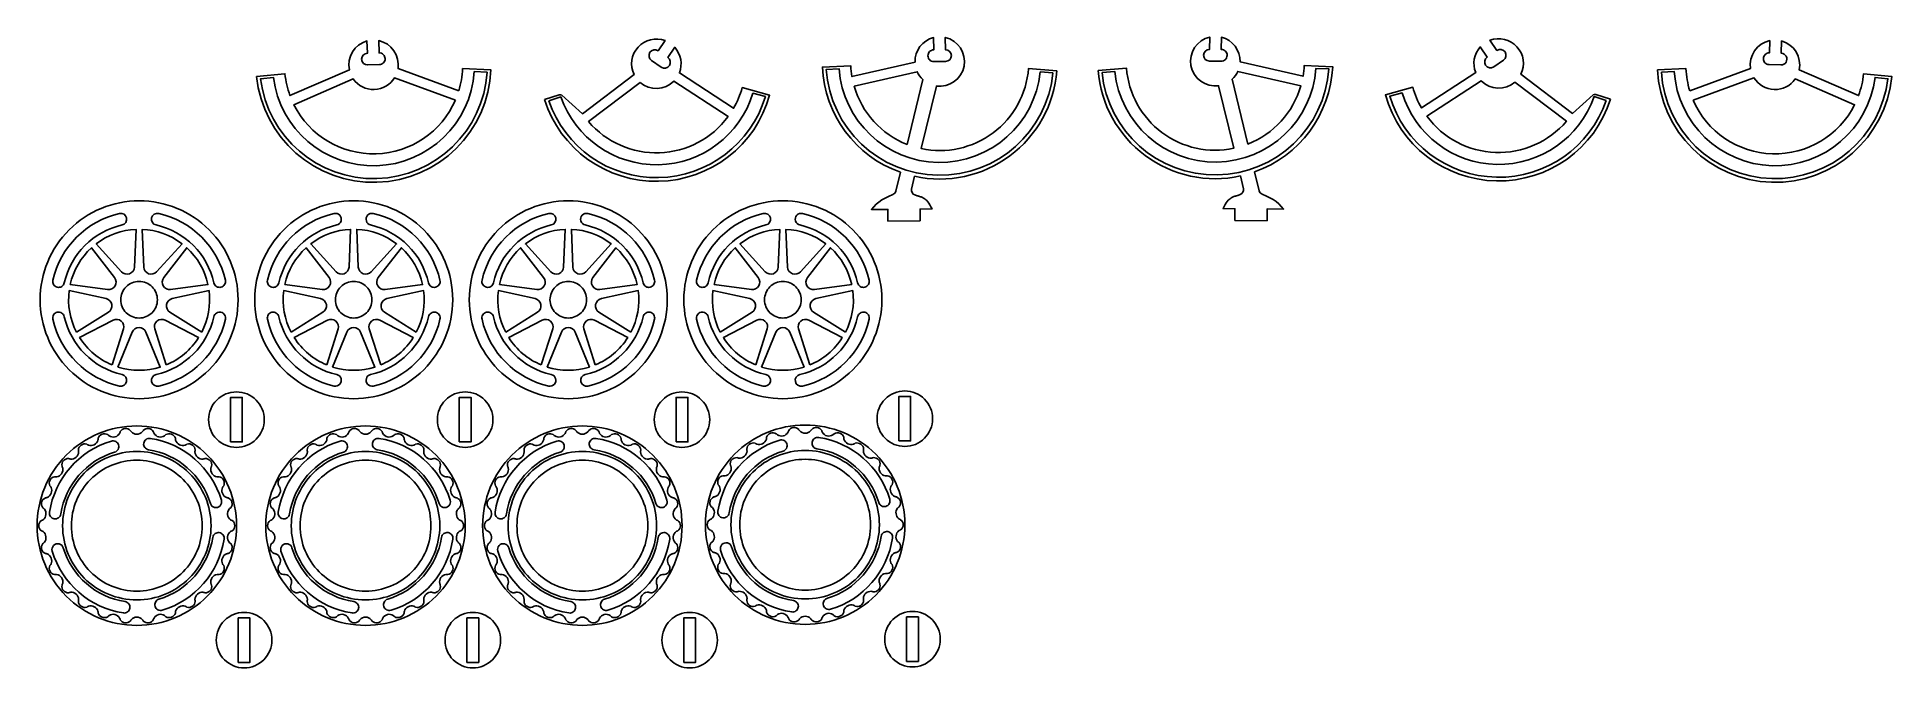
# Model space of a CAD drawing. Header units: millimetres. Extents: x 107 to 1015, y -334 to 610.
# Drawn here: x 107 to 864, y 353 to 610 of the extents above; entities outside this region: 1.
import ezdxf

# ---------------------------------------------------------------- set-up
doc = ezdxf.new("R2010")
doc.units = ezdxf.units.MM
for name, color, linetype in [('External Cut', 1, 'Continuous'), ('Internal Cut', 5, 'Continuous'), ('Pocket Cut 1.1mm', 3, 'Continuous')]:
    doc.layers.add(name, color=color, linetype=linetype)

msp = doc.modelspace()

# ---------------------------------------------------------------- linework, layer by layer
at = {"flags": 128}
msp.add_lwpolyline([(1008.396201, -334.138259), (1015.159642, -334.138259)], dxfattribs=at)
at = {"layer": 'External Cut', "flags": 128}
for points in [[(278.895195, 588.312735), (254.086049, 597.40169, 0.396409), (246.210219, 608.791098), (246.354716, 603.77706, -0.414214), (248.822852, 601.447194, -0.414214), (246.492987, 598.979057), (241.694984, 598.840787, -1), (241.556714, 603.638789), (241.412217, 608.652828, 0.396409), (234.205363, 596.82876), (209.960814, 586.326158, -0.063208), (207.899417, 595.252359), (196.337264, 594.08397, 0.930566), (292.049371, 596.842239), (280.43912, 597.342836, -0.063208), (278.895195, 588.312735)], [(313.869106, 584.697767, 0.744898), (405.83406, 586.465856), (394.637511, 589.578061, -0.063208), (391.092243, 581.130725), (368.979912, 595.592662, 0.284687), (367.107089, 606.071252), (364.277078, 601.929694, -1), (361.569002, 597.96658), (357.605888, 600.674656, -1), (360.313964, 604.637769), (363.143975, 608.779328, 0.676762), (350.485509, 594.93076), (329.463593, 578.925078), (320.937776, 586.441941, 0.263922), (319.961637, 586.646442), (313.869106, 584.697767)], [(523.172345, 596.506595), (511.586621, 597.411876, -0.45294), (467.792795, 564.653782), (473.948366, 590.233835, 0.955312), (477.596304, 610.090933), (477.658533, 605.075199, -1), (477.718081, 600.275574), (472.918456, 600.216026, -0.414214), (470.48887, 602.586065, -0.414214), (472.858909, 605.015651), (472.79668, 610.031386, 0.349016), (465.216073, 599.997323), (439.466026, 594.078042, -0.030871), (438.979402, 598.539549), (427.371153, 597.994496, 0.304486), (459.238159, 555.019432), (457.379659, 547.296262, -0.237553), (456.204951, 545.908961), (454.39364, 545.139459), (453.0002, 544.448926), (451.704555, 543.692437), (450.504128, 542.859947), (449.396343, 541.941411), (448.378624, 540.926787), (447.448392, 539.806029), (454.137053, 539.864698), (454.179154, 535.064888), (467.315474, 535.180112), (467.273373, 539.979922), (472.166362, 540.02284), (471.738506, 540.904449), (471.280674, 541.734041), (470.846347, 542.416482), (470.433528, 542.970939), (470.040224, 543.416581), (469.664439, 543.772576), (469.304178, 544.058093), (468.957448, 544.2923), (468.622543, 544.491775), (468.298918, 544.662738), (467.986316, 544.808818), (467.684482, 544.933643), (467.39316, 545.040844), (467.112095, 545.134049), (466.841031, 545.216887), (466.579711, 545.292988), (466.328344, 545.365899), (466.088992, 545.43884), (465.137732, 545.760887, -0.38801), (463.820865, 548.148054), (465.073132, 553.351968, 0.454969), (523.172345, 596.506595)], [(539.991959, 596.653355), (551.577683, 597.558637, 0.45294), (595.37151, 564.800543), (589.215939, 590.380595, -0.955312), (585.568, 610.237694), (585.505771, 605.22196, 1), (585.446224, 600.422335), (590.245848, 600.362787, 0.414214), (592.675434, 602.732826, 0.414214), (590.305396, 605.162412), (590.367625, 610.178146, -0.349016), (597.948231, 600.144084), (623.698278, 594.224803, 0.030871), (624.184903, 598.68631), (635.793152, 598.141257, -0.304486), (603.926146, 555.166193), (605.784646, 547.443023, 0.237553), (606.959354, 546.055722), (608.770664, 545.286219), (610.164105, 544.595687), (611.45975, 543.839198), (612.660177, 543.006707), (613.767961, 542.088172), (614.785681, 541.073547), (615.715912, 539.95279), (609.027252, 540.011459), (608.985151, 535.211649), (595.84883, 535.326873), (595.890932, 540.126683), (590.997942, 540.169601), (591.425799, 541.05121), (591.88363, 541.880802), (592.317958, 542.563243), (592.730777, 543.1177), (593.124081, 543.563342), (593.499866, 543.919337), (593.860126, 544.204854), (594.206856, 544.439061), (594.541761, 544.638536), (594.865387, 544.809499), (595.177989, 544.955579), (595.479823, 545.080404), (595.771144, 545.187605), (596.052209, 545.280809), (596.323274, 545.363648), (596.584593, 545.439749), (596.83596, 545.51266), (597.075313, 545.585601), (598.026572, 545.907648, 0.38801), (599.34344, 548.294815), (598.091173, 553.498729, -0.454969), (539.991959, 596.653355)], [(749.295199, 584.844528, -0.744898), (657.330245, 586.612617), (668.526794, 589.724822, 0.063208), (672.072061, 581.277485), (694.184393, 595.739422, -0.284687), (696.057216, 606.218012), (698.887227, 602.076454, 1), (701.595303, 598.113341), (705.558416, 600.821417, 1), (702.85034, 604.78453), (700.020329, 608.926088, -0.676762), (712.678795, 595.07752), (733.700711, 579.071838), (742.226529, 586.588702, -0.263922), (743.202668, 586.793203), (749.295199, 584.844528)], [(781.611977, 588.312735), (806.421124, 597.40169, -0.396409), (814.296953, 608.791098), (814.152456, 603.77706, 0.414214), (811.68432, 601.447194, 0.414214), (814.014186, 598.979057), (818.812188, 598.840787, 1), (818.950458, 603.638789), (819.094955, 608.652828, -0.396409), (826.301809, 596.82876), (850.546358, 586.326158, 0.063208), (852.607755, 595.252359), (864.169909, 594.08397, -0.930566), (768.457801, 596.842239), (780.068053, 597.342836, 0.063208), (781.611977, 588.312735)], [(188.777563, 502.922133, -0.414214), (148.35656, 462.501131, -0.414214), (107.935558, 502.922133, -0.414214), (148.35656, 543.343136, -0.414214), (188.777563, 502.922133)], [(276.407439, 502.922133, -0.414214), (235.986436, 462.501131, -0.414214), (195.565434, 502.922133, -0.414214), (235.986436, 543.343136, -0.414214), (276.407439, 502.922133)], [(364.037315, 502.922133, -0.414214), (323.616312, 462.501131, -0.414214), (283.195309, 502.922133, -0.414214), (323.616312, 543.343136, -0.414214), (364.037315, 502.922133)], [(451.66719, 502.922133, -0.414214), (411.246188, 462.501131, -0.414214), (370.825185, 502.922133, -0.414214), (411.246188, 543.343136, -0.414214), (451.66719, 502.922133)], [(199.44098, 453.946533, -0.414214), (188.092615, 442.598168, -0.414214), (176.744251, 453.946533, -0.414214), (188.092615, 465.294897, -0.414214), (199.44098, 453.946533)], [(292.847368, 453.946533, -0.414214), (281.499003, 442.598168, -0.414214), (270.150639, 453.946533, -0.414214), (281.499003, 465.294897, -0.414214), (292.847368, 453.946533)], [(381.405277, 453.946533, -0.414214), (370.056912, 442.598168, -0.414214), (358.708548, 453.946533, -0.414214), (370.056912, 465.294897, -0.414214), (381.405277, 453.946533)], [(472.392579, 454.344614, -0.414214), (461.044215, 442.996249, -0.414214), (449.69585, 454.344614, -0.414214), (461.044215, 465.692978, -0.414214), (472.392579, 454.344614)], [(163.265797, 375.692223, -0.203461), (164.781135, 377.543159, -0.203461), (167.165234, 377.738806, -0.0722), (167.557406, 377.542688, 0.068231), (167.866897, 377.384849, 0.239296), (170.151049, 377.693688, 0.239296), (171.24979, 379.719891, 0.068231), (171.211955, 380.065241, -0.0722), (171.167647, 380.501472, -0.203461), (172.195994, 382.661266, -0.203461), (174.463994, 383.421781, -0.0722), (174.891705, 383.325215, 0.068231), (175.229976, 383.246028, 0.239296), (177.373844, 384.092526, 0.239296), (177.955756, 386.322798, 0.068231), (177.836372, 386.649057, -0.0722), (177.688955, 387.062009, -0.203461), (178.170548, 389.405143, -0.203461), (180.190641, 390.686327, -0.0722), (180.629033, 390.694924, 0.068231), (180.976425, 390.698992, 0.239296), (182.855416, 392.033954, 0.239296), (182.886679, 394.338678, 0.068231), (182.692686, 394.626887, -0.0722), (182.450727, 394.99256, -0.203461), (182.357576, 397.38286, -0.203461), (184.012362, 399.110254, -0.0722), (184.435957, 399.223516, 0.068231), (184.772281, 399.310602, 0.239296), (186.277195, 401.056445, 0.239296), (185.755994, 403.30168, 0.068231), (185.498664, 403.535088, -0.0722), (185.176225, 403.832231, -0.203461), (184.513745, 406.13078, -0.203461), (185.707053, 408.203996, -0.0722), (186.091234, 408.415339, 0.068231), (186.396944, 408.580382, 0.239296), (187.44032, 410.635643, 0.239296), (186.396944, 412.690904, 0.068231), (186.091234, 412.855947, -0.0722), (185.707053, 413.067291, -0.203461), (184.513745, 415.140506, -0.203461), (185.176225, 417.439056, -0.0722), (185.498664, 417.736198, 0.068231), (185.755994, 417.969607, 0.239296), (186.277195, 420.214842, 0.239296), (184.772281, 421.960684, 0.068231), (184.435957, 422.04777, -0.0722), (184.012362, 422.161032, -0.203461), (182.357576, 423.888426, -0.203461), (182.450727, 426.278726, -0.0722), (182.692686, 426.644399, 0.068231), (182.886679, 426.932608, 0.239296), (182.855416, 429.237332, 0.239296), (180.976425, 430.572294, 0.068231), (180.629033, 430.576362, -0.0722), (180.190641, 430.584959, -0.203461), (178.170548, 431.866143, -0.203461), (177.688955, 434.209277, -0.0722), (177.836372, 434.622229, 0.068231), (177.955756, 434.948489, 0.239296), (177.373844, 437.17876, 0.239296), (175.229976, 438.025258, 0.068231), (174.891705, 437.946071, -0.0722), (174.463994, 437.849505, -0.203461), (172.195994, 438.61002, -0.203461), (171.167647, 440.769814, -0.0722), (171.211955, 441.206046, 0.068231), (171.24979, 441.551395, 0.239296), (170.151049, 443.577598, 0.239296), (167.866897, 443.886438, 0.068231), (167.557406, 443.728598, -0.0722), (167.165234, 443.53248, -0.203461), (164.781135, 443.728128, -0.203461), (163.265797, 445.579063, -0.0722), (163.20442, 446.013222, 0.068231), (163.158508, 446.357591, 0.239296), (161.606792, 448.06197, 0.239296), (159.315104, 447.815202, 0.068231), (159.052379, 447.587883, -0.0722), (158.718538, 447.303611, -0.203461), (156.356894, 446.923021, -0.203461), (154.442632, 448.357527, -0.0722), (154.279137, 448.764381, 0.068231), (154.152147, 449.087756, 0.239296), (152.237636, 450.371259, 0.239296), (150.071595, 449.583225, 0.068231), (149.870906, 449.299637, -0.0722), (149.614796, 448.943732, -0.203461), (147.412859, 448.009023, -0.203461), (145.210922, 448.943732, -0.0722), (144.954811, 449.299637, 0.068231), (144.754122, 449.583225, 0.239296), (142.588081, 450.371259, 0.239296), (140.673571, 449.087756, 0.068231), (140.54658, 448.764381, -0.0722), (140.383086, 448.357527, -0.203461), (138.468824, 446.923021, -0.203461), (136.10718, 447.303611, -0.0722), (135.773338, 447.587883, 0.068231), (135.510614, 447.815202, 0.239296), (133.218925, 448.06197, 0.239296), (131.667209, 446.357591, 0.068231), (131.621298, 446.013222, -0.0722), (131.559921, 445.579063, -0.203461), (130.044583, 443.728128, -0.203461), (127.660484, 443.53248, -0.0722), (127.268312, 443.728598, 0.068231), (126.958821, 443.886438, 0.239296), (124.674669, 443.577598, 0.239296), (123.575928, 441.551395, 0.068231), (123.613763, 441.206046, -0.0722), (123.65807, 440.769814, -0.203461), (122.629724, 438.61002, -0.203461), (120.361723, 437.849505, -0.0722), (119.934013, 437.946071, 0.068231), (119.595742, 438.025258, 0.239296), (117.451874, 437.17876, 0.239296), (116.869962, 434.948489, 0.068231), (116.989345, 434.622229, -0.0722), (117.136762, 434.209277, -0.203461), (116.65517, 431.866143, -0.203461), (114.635076, 430.584959, -0.0722), (114.196685, 430.576362, 0.068231), (113.849293, 430.572294, 0.239296), (111.970302, 429.237332, 0.239296), (111.939038, 426.932608, 0.068231), (112.133032, 426.644399, -0.0722), (112.374991, 426.278726, -0.203461), (112.468141, 423.888426, -0.203461), (110.813355, 422.161032, -0.0722), (110.38976, 422.04777, 0.068231), (110.053436, 421.960684, 0.239296), (108.548523, 420.214842, 0.239296), (109.069724, 417.969607, 0.068231), (109.327053, 417.736198, -0.0722), (109.649493, 417.439056, -0.203461), (110.311973, 415.140506, -0.203461), (109.118664, 413.067291, -0.0722), (108.734484, 412.855947, 0.068231), (108.428773, 412.690904, 0.239296), (107.385397, 410.635643, 0.239296), (108.428773, 408.580382, 0.068231), (108.734484, 408.415339, -0.0722), (109.118664, 408.203996, -0.203461), (110.311973, 406.13078, -0.203461), (109.649493, 403.832231, -0.0722), (109.327053, 403.535088, 0.068231), (109.069724, 403.30168, 0.239296), (108.548523, 401.056445, 0.239296), (110.053436, 399.310602, 0.068231), (110.38976, 399.223516, -0.0722), (110.813355, 399.110254, -0.203461), (112.468141, 397.38286, -0.203461), (112.374991, 394.99256, -0.0722), (112.133032, 394.626887, 0.068231), (111.939038, 394.338678, 0.239296), (111.970302, 392.033954, 0.239296), (113.849293, 390.698992, 0.068231), (114.196685, 390.694924, -0.0722), (114.635076, 390.686327, -0.203461), (116.65517, 389.405143, -0.203461), (117.136762, 387.062009, -0.0722), (116.989345, 386.649057, 0.068231), (116.869962, 386.322798, 0.239296), (117.451874, 384.092526, 0.239296), (119.595742, 383.246028, 0.068231), (119.934013, 383.325215, -0.0722), (120.361723, 383.421781, -0.203461), (122.629724, 382.661266, -0.203461), (123.65807, 380.501472, -0.0722), (123.613763, 380.065241, 0.068231), (123.575928, 379.719891, 0.239296), (124.674669, 377.693688, 0.239296), (126.958821, 377.384849, 0.068231), (127.268312, 377.542688, -0.0722), (127.660484, 377.738806, -0.203461), (130.044583, 377.543159, -0.203461), (131.559921, 375.692223, -0.0722), (131.621298, 375.258065, 0.068231), (131.667209, 374.913696, 0.239296), (133.218925, 373.209316, 0.239296), (135.510614, 373.456085, 0.068231), (135.773338, 373.683403, -0.0722), (136.10718, 373.967675, -0.203461), (138.468824, 374.348266, -0.203461), (140.383086, 372.913759, -0.0722), (140.54658, 372.506905, 0.068231), (140.673571, 372.18353, 0.239296), (142.588081, 370.900027, 0.239296), (144.754122, 371.688061, 0.068231), (144.954811, 371.971649, -0.0722), (145.210922, 372.327554, -0.203461), (147.412859, 373.262263, -0.203461), (149.614796, 372.327554, -0.0722), (149.870906, 371.971649, 0.068231), (150.071595, 371.688061, 0.239296), (152.237636, 370.900027, 0.239296), (154.152147, 372.18353, 0.068231), (154.279137, 372.506905, -0.0722), (154.442632, 372.913759, -0.203461), (156.356894, 374.348266, -0.203461), (158.718538, 373.967675, -0.0722), (159.052379, 373.683403, 0.068231), (159.315104, 373.456085, 0.239296), (161.606792, 373.209316, 0.239296), (163.158508, 374.913696, 0.068231), (163.20442, 375.258065, -0.0722), (163.265797, 375.692223)], [(256.672185, 375.692223, -0.203461), (258.187523, 377.543159, -0.203461), (260.571622, 377.738806, -0.0722), (260.963794, 377.542688, 0.068231), (261.273285, 377.384849, 0.239296), (263.557437, 377.693688, 0.239296), (264.656178, 379.719891, 0.068231), (264.618343, 380.065241, -0.0722), (264.574035, 380.501472, -0.203461), (265.602382, 382.661266, -0.203461), (267.870383, 383.421781, -0.0722), (268.298093, 383.325215, 0.068231), (268.636364, 383.246028, 0.239296), (270.780232, 384.092526, 0.239296), (271.362144, 386.322798, 0.068231), (271.24276, 386.649057, -0.0722), (271.095343, 387.062009, -0.203461), (271.576936, 389.405143, -0.203461), (273.597029, 390.686327, -0.0722), (274.035421, 390.694924, 0.068231), (274.382813, 390.698992, 0.239296), (276.261804, 392.033954, 0.239296), (276.293068, 394.338678, 0.068231), (276.099074, 394.626887, -0.0722), (275.857115, 394.99256, -0.203461), (275.763964, 397.38286, -0.203461), (277.41875, 399.110254, -0.0722), (277.842345, 399.223516, 0.068231), (278.17867, 399.310602, 0.239296), (279.683583, 401.056445, 0.239296), (279.162382, 403.30168, 0.068231), (278.905052, 403.535088, -0.0722), (278.582613, 403.832231, -0.203461), (277.920133, 406.13078, -0.203461), (279.113441, 408.203996, -0.0722), (279.497622, 408.415339, 0.068231), (279.803332, 408.580382, 0.239296), (280.846708, 410.635643, 0.239296), (279.803332, 412.690904, 0.068231), (279.497622, 412.855947, -0.0722), (279.113441, 413.067291, -0.203461), (277.920133, 415.140506, -0.203461), (278.582613, 417.439056, -0.0722), (278.905052, 417.736198, 0.068231), (279.162382, 417.969607, 0.239296), (279.683583, 420.214842, 0.239296), (278.17867, 421.960684, 0.068231), (277.842345, 422.04777, -0.0722), (277.41875, 422.161032, -0.203461), (275.763964, 423.888426, -0.203461), (275.857115, 426.278726, -0.0722), (276.099074, 426.644399, 0.068231), (276.293068, 426.932608, 0.239296), (276.261804, 429.237332, 0.239296), (274.382813, 430.572294, 0.068231), (274.035421, 430.576362, -0.0722), (273.597029, 430.584959, -0.203461), (271.576936, 431.866143, -0.203461), (271.095343, 434.209277, -0.0722), (271.24276, 434.622229, 0.068231), (271.362144, 434.948489, 0.239296), (270.780232, 437.17876, 0.239296), (268.636364, 438.025258, 0.068231), (268.298093, 437.946071, -0.0722), (267.870383, 437.849505, -0.203461), (265.602382, 438.61002, -0.203461), (264.574035, 440.769814, -0.0722), (264.618343, 441.206046, 0.068231), (264.656178, 441.551395, 0.239296), (263.557437, 443.577598, 0.239296), (261.273285, 443.886438, 0.068231), (260.963794, 443.728598, -0.0722), (260.571622, 443.53248, -0.203461), (258.187523, 443.728128, -0.203461), (256.672185, 445.579063, -0.0722), (256.610808, 446.013222, 0.068231), (256.564896, 446.357591, 0.239296), (255.01318, 448.06197, 0.239296), (252.721492, 447.815202, 0.068231), (252.458768, 447.587883, -0.0722), (252.124926, 447.303611, -0.203461), (249.763282, 446.923021, -0.203461), (247.84902, 448.357527, -0.0722), (247.685525, 448.764381, 0.068231), (247.558535, 449.087756, 0.239296), (245.644024, 450.371259, 0.239296), (243.477983, 449.583225, 0.068231), (243.277294, 449.299637, -0.0722), (243.021184, 448.943732, -0.203461), (240.819247, 448.009023, -0.203461), (238.61731, 448.943732, -0.0722), (238.361199, 449.299637, 0.068231), (238.16051, 449.583225, 0.239296), (235.99447, 450.371259, 0.239296), (234.079959, 449.087756, 0.068231), (233.952969, 448.764381, -0.0722), (233.789474, 448.357527, -0.203461), (231.875212, 446.923021, -0.203461), (229.513568, 447.303611, -0.0722), (229.179726, 447.587883, 0.068231), (228.917002, 447.815202, 0.239296), (226.625313, 448.06197, 0.239296), (225.073597, 446.357591, 0.068231), (225.027686, 446.013222, -0.0722), (224.966309, 445.579063, -0.203461), (223.450971, 443.728128, -0.203461), (221.066872, 443.53248, -0.0722), (220.6747, 443.728598, 0.068231), (220.365209, 443.886438, 0.239296), (218.081057, 443.577598, 0.239296), (216.982316, 441.551395, 0.068231), (217.020151, 441.206046, -0.0722), (217.064458, 440.769814, -0.203461), (216.036112, 438.61002, -0.203461), (213.768111, 437.849505, -0.0722), (213.340401, 437.946071, 0.068231), (213.00213, 438.025258, 0.239296), (210.858262, 437.17876, 0.239296), (210.27635, 434.948489, 0.068231), (210.395733, 434.622229, -0.0722), (210.54315, 434.209277, -0.203461), (210.061558, 431.866143, -0.203461), (208.041465, 430.584959, -0.0722), (207.603073, 430.576362, 0.068231), (207.255681, 430.572294, 0.239296), (205.37669, 429.237332, 0.239296), (205.345426, 426.932608, 0.068231), (205.53942, 426.644399, -0.0722), (205.781379, 426.278726, -0.203461), (205.874529, 423.888426, -0.203461), (204.219743, 422.161032, -0.0722), (203.796148, 422.04777, 0.068231), (203.459824, 421.960684, 0.239296), (201.954911, 420.214842, 0.239296), (202.476112, 417.969607, 0.068231), (202.733441, 417.736198, -0.0722), (203.055881, 417.439056, -0.203461), (203.718361, 415.140506, -0.203461), (202.525052, 413.067291, -0.0722), (202.140872, 412.855947, 0.068231), (201.835161, 412.690904, 0.239296), (200.791785, 410.635643, 0.239296), (201.835161, 408.580382, 0.068231), (202.140872, 408.415339, -0.0722), (202.525052, 408.203996, -0.203461), (203.718361, 406.13078, -0.203461), (203.055881, 403.832231, -0.0722), (202.733441, 403.535088, 0.068231), (202.476112, 403.30168, 0.239296), (201.954911, 401.056445, 0.239296), (203.459824, 399.310602, 0.068231), (203.796148, 399.223516, -0.0722), (204.219743, 399.110254, -0.203461), (205.874529, 397.38286, -0.203461), (205.781379, 394.99256, -0.0722), (205.53942, 394.626887, 0.068231), (205.345426, 394.338678, 0.239296), (205.37669, 392.033954, 0.239296), (207.255681, 390.698992, 0.068231), (207.603073, 390.694924, -0.0722), (208.041465, 390.686327, -0.203461), (210.061558, 389.405143, -0.203461), (210.54315, 387.062009, -0.0722), (210.395733, 386.649057, 0.068231), (210.27635, 386.322798, 0.239296), (210.858262, 384.092526, 0.239296), (213.00213, 383.246028, 0.068231), (213.340401, 383.325215, -0.0722), (213.768111, 383.421781, -0.203461), (216.036112, 382.661266, -0.203461), (217.064458, 380.501472, -0.0722), (217.020151, 380.065241, 0.068231), (216.982316, 379.719891, 0.239296), (218.081057, 377.693688, 0.239296), (220.365209, 377.384849, 0.068231), (220.6747, 377.542688, -0.0722), (221.066872, 377.738806, -0.203461), (223.450971, 377.543159, -0.203461), (224.966309, 375.692223, -0.0722), (225.027686, 375.258065, 0.068231), (225.073597, 374.913696, 0.239296), (226.625313, 373.209316, 0.239296), (228.917002, 373.456085, 0.068231), (229.179726, 373.683403, -0.0722), (229.513568, 373.967675, -0.203461), (231.875212, 374.348266, -0.203461), (233.789474, 372.913759, -0.0722), (233.952969, 372.506905, 0.068231), (234.079959, 372.18353, 0.239296), (235.99447, 370.900027, 0.239296), (238.16051, 371.688061, 0.068231), (238.361199, 371.971649, -0.0722), (238.61731, 372.327554, -0.203461), (240.819247, 373.262263, -0.203461), (243.021184, 372.327554, -0.0722), (243.277294, 371.971649, 0.068231), (243.477983, 371.688061, 0.239296), (245.644024, 370.900027, 0.239296), (247.558535, 372.18353, 0.068231), (247.685525, 372.506905, -0.0722), (247.84902, 372.913759, -0.203461), (249.763282, 374.348266, -0.203461), (252.124926, 373.967675, -0.0722), (252.458768, 373.683403, 0.068231), (252.721492, 373.456085, 0.239296), (255.01318, 373.209316, 0.239296), (256.564896, 374.913696, 0.068231), (256.610808, 375.258065, -0.0722), (256.672185, 375.692223)], [(345.230094, 375.692223, -0.203461), (346.745432, 377.543159, -0.203461), (349.129531, 377.738806, -0.0722), (349.521703, 377.542688, 0.068231), (349.831194, 377.384849, 0.239296), (352.115346, 377.693688, 0.239296), (353.214087, 379.719891, 0.068231), (353.176252, 380.065241, -0.0722), (353.131944, 380.501472, -0.203461), (354.160291, 382.661266, -0.203461), (356.428291, 383.421781, -0.0722), (356.856002, 383.325215, 0.068231), (357.194273, 383.246028, 0.239296), (359.338141, 384.092526, 0.239296), (359.920053, 386.322798, 0.068231), (359.800669, 386.649057, -0.0722), (359.653252, 387.062009, -0.203461), (360.134845, 389.405143, -0.203461), (362.154938, 390.686327, -0.0722), (362.59333, 390.694924, 0.068231), (362.940722, 390.698992, 0.239296), (364.819713, 392.033954, 0.239296), (364.850977, 394.338678, 0.068231), (364.656983, 394.626887, -0.0722), (364.415024, 394.99256, -0.203461), (364.321873, 397.38286, -0.203461), (365.976659, 399.110254, -0.0722), (366.400254, 399.223516, 0.068231), (366.736578, 399.310602, 0.239296), (368.241492, 401.056445, 0.239296), (367.720291, 403.30168, 0.068231), (367.462961, 403.535088, -0.0722), (367.140522, 403.832231, -0.203461), (366.478042, 406.13078, -0.203461), (367.67135, 408.203996, -0.0722), (368.055531, 408.415339, 0.068231), (368.361241, 408.580382, 0.239296), (369.404617, 410.635643, 0.239296), (368.361241, 412.690904, 0.068231), (368.055531, 412.855947, -0.0722), (367.67135, 413.067291, -0.203461), (366.478042, 415.140506, -0.203461), (367.140522, 417.439056, -0.0722), (367.462961, 417.736198, 0.068231), (367.720291, 417.969607, 0.239296), (368.241492, 420.214842, 0.239296), (366.736578, 421.960684, 0.068231), (366.400254, 422.04777, -0.0722), (365.976659, 422.161032, -0.203461), (364.321873, 423.888426, -0.203461), (364.415024, 426.278726, -0.0722), (364.656983, 426.644399, 0.068231), (364.850977, 426.932608, 0.239296), (364.819713, 429.237332, 0.239296), (362.940722, 430.572294, 0.068231), (362.59333, 430.576362, -0.0722), (362.154938, 430.584959, -0.203461), (360.134845, 431.866143, -0.203461), (359.653252, 434.209277, -0.0722), (359.800669, 434.622229, 0.068231), (359.920053, 434.948489, 0.239296), (359.338141, 437.17876, 0.239296), (357.194273, 438.025258, 0.068231), (356.856002, 437.946071, -0.0722), (356.428291, 437.849505, -0.203461), (354.160291, 438.61002, -0.203461), (353.131944, 440.769814, -0.0722), (353.176252, 441.206046, 0.068231), (353.214087, 441.551395, 0.239296), (352.115346, 443.577598, 0.239296), (349.831194, 443.886438, 0.068231), (349.521703, 443.728598, -0.0722), (349.129531, 443.53248, -0.203461), (346.745432, 443.728128, -0.203461), (345.230094, 445.579063, -0.0722), (345.168717, 446.013222, 0.068231), (345.122805, 446.357591, 0.239296), (343.571089, 448.06197, 0.239296), (341.279401, 447.815202, 0.068231), (341.016676, 447.587883, -0.0722), (340.682835, 447.303611, -0.203461), (338.321191, 446.923021, -0.203461), (336.406929, 448.357527, -0.0722), (336.243434, 448.764381, 0.068231), (336.116444, 449.087756, 0.239296), (334.201933, 450.371259, 0.239296), (332.035892, 449.583225, 0.068231), (331.835203, 449.299637, -0.0722), (331.579093, 448.943732, -0.203461), (329.377156, 448.009023, -0.203461), (327.175219, 448.943732, -0.0722), (326.919108, 449.299637, 0.068231), (326.718419, 449.583225, 0.239296), (324.552378, 450.371259, 0.239296), (322.637868, 449.087756, 0.068231), (322.510877, 448.764381, -0.0722), (322.347383, 448.357527, -0.203461), (320.433121, 446.923021, -0.203461), (318.071477, 447.303611, -0.0722), (317.737635, 447.587883, 0.068231), (317.474911, 447.815202, 0.239296), (315.183222, 448.06197, 0.239296), (313.631506, 446.357591, 0.068231), (313.585595, 446.013222, -0.0722), (313.524218, 445.579063, -0.203461), (312.00888, 443.728128, -0.203461), (309.624781, 443.53248, -0.0722), (309.232609, 443.728598, 0.068231), (308.923118, 443.886438, 0.239296), (306.638966, 443.577598, 0.239296), (305.540225, 441.551395, 0.068231), (305.57806, 441.206046, -0.0722), (305.622367, 440.769814, -0.203461), (304.594021, 438.61002, -0.203461), (302.32602, 437.849505, -0.0722), (301.89831, 437.946071, 0.068231), (301.560039, 438.025258, 0.239296), (299.416171, 437.17876, 0.239296), (298.834259, 434.948489, 0.068231), (298.953642, 434.622229, -0.0722), (299.101059, 434.209277, -0.203461), (298.619467, 431.866143, -0.203461), (296.599373, 430.584959, -0.0722), (296.160982, 430.576362, 0.068231), (295.81359, 430.572294, 0.239296), (293.934599, 429.237332, 0.239296), (293.903335, 426.932608, 0.068231), (294.097329, 426.644399, -0.0722), (294.339288, 426.278726, -0.203461), (294.432438, 423.888426, -0.203461), (292.777652, 422.161032, -0.0722), (292.354057, 422.04777, 0.068231), (292.017733, 421.960684, 0.239296), (290.51282, 420.214842, 0.239296), (291.034021, 417.969607, 0.068231), (291.29135, 417.736198, -0.0722), (291.61379, 417.439056, -0.203461), (292.27627, 415.140506, -0.203461), (291.082961, 413.067291, -0.0722), (290.698781, 412.855947, 0.068231), (290.39307, 412.690904, 0.239296), (289.349694, 410.635643, 0.239296), (290.39307, 408.580382, 0.068231), (290.698781, 408.415339, -0.0722), (291.082961, 408.203996, -0.203461), (292.27627, 406.13078, -0.203461), (291.61379, 403.832231, -0.0722), (291.29135, 403.535088, 0.068231), (291.034021, 403.30168, 0.239296), (290.51282, 401.056445, 0.239296), (292.017733, 399.310602, 0.068231), (292.354057, 399.223516, -0.0722), (292.777652, 399.110254, -0.203461), (294.432438, 397.38286, -0.203461), (294.339288, 394.99256, -0.0722), (294.097329, 394.626887, 0.068231), (293.903335, 394.338678, 0.239296), (293.934599, 392.033954, 0.239296), (295.81359, 390.698992, 0.068231), (296.160982, 390.694924, -0.0722), (296.599373, 390.686327, -0.203461), (298.619467, 389.405143, -0.203461), (299.101059, 387.062009, -0.0722), (298.953642, 386.649057, 0.068231), (298.834259, 386.322798, 0.239296), (299.416171, 384.092526, 0.239296), (301.560039, 383.246028, 0.068231), (301.89831, 383.325215, -0.0722), (302.32602, 383.421781, -0.203461), (304.594021, 382.661266, -0.203461), (305.622367, 380.501472, -0.0722), (305.57806, 380.065241, 0.068231), (305.540225, 379.719891, 0.239296), (306.638966, 377.693688, 0.239296), (308.923118, 377.384849, 0.068231), (309.232609, 377.542688, -0.0722), (309.624781, 377.738806, -0.203461), (312.00888, 377.543159, -0.203461), (313.524218, 375.692223, -0.0722), (313.585595, 375.258065, 0.068231), (313.631506, 374.913696, 0.239296), (315.183222, 373.209316, 0.239296), (317.474911, 373.456085, 0.068231), (317.737635, 373.683403, -0.0722), (318.071477, 373.967675, -0.203461), (320.433121, 374.348266, -0.203461), (322.347383, 372.913759, -0.0722), (322.510877, 372.506905, 0.068231), (322.637868, 372.18353, 0.239296), (324.552378, 370.900027, 0.239296), (326.718419, 371.688061, 0.068231), (326.919108, 371.971649, -0.0722), (327.175219, 372.327554, -0.203461), (329.377156, 373.262263, -0.203461), (331.579093, 372.327554, -0.0722), (331.835203, 371.971649, 0.068231), (332.035892, 371.688061, 0.239296), (334.201933, 370.900027, 0.239296), (336.116444, 372.18353, 0.068231), (336.243434, 372.506905, -0.0722), (336.406929, 372.913759, -0.203461), (338.321191, 374.348266, -0.203461), (340.682835, 373.967675, -0.0722), (341.016676, 373.683403, 0.068231), (341.279401, 373.456085, 0.239296), (343.571089, 373.209316, 0.239296), (345.122805, 374.913696, 0.068231), (345.168717, 375.258065, -0.0722), (345.230094, 375.692223)], [(436.217396, 376.090304, -0.203461), (437.732734, 377.941239, -0.203461), (440.116833, 378.136886, -0.0722), (440.509005, 377.940769, 0.068231), (440.818496, 377.782929, 0.239296), (443.102648, 378.091769, 0.239296), (444.201389, 380.117972, 0.068231), (444.163554, 380.463321, -0.0722), (444.119247, 380.899553, -0.203461), (445.147593, 383.059347, -0.203461), (447.415594, 383.819862, -0.0722), (447.843304, 383.723295, 0.068231), (448.181575, 383.644109, 0.239296), (450.325443, 384.490607, 0.239296), (450.907355, 386.720878, 0.068231), (450.787972, 387.047138, -0.0722), (450.640555, 387.46009, -0.203461), (451.122147, 389.803224, -0.203461), (453.14224, 391.084407, -0.0722), (453.580632, 391.093005, 0.068231), (453.928024, 391.097073, 0.239296), (455.807015, 392.432035, 0.239296), (455.838279, 394.736759, 0.068231), (455.644285, 395.024968, -0.0722), (455.402326, 395.390641, -0.203461), (455.309176, 397.780941, -0.203461), (456.963962, 399.508335, -0.0722), (457.387557, 399.621597, 0.068231), (457.723881, 399.708683, 0.239296), (459.228794, 401.454525, 0.239296), (458.707593, 403.69976, 0.068231), (458.450264, 403.933169, -0.0722), (458.127824, 404.230311, -0.203461), (457.465344, 406.528861, -0.203461), (458.658653, 408.602076, -0.0722), (459.042833, 408.81342, 0.068231), (459.348544, 408.978463, 0.239296), (460.39192, 411.033724, 0.239296), (459.348544, 413.088985, 0.068231), (459.042833, 413.254028, -0.0722), (458.658653, 413.465371, -0.203461), (457.465344, 415.538587, -0.203461), (458.127824, 417.837136, -0.0722), (458.450264, 418.134279, 0.068231), (458.707593, 418.367687, 0.239296), (459.228794, 420.612922, 0.239296), (457.723881, 422.358765, 0.068231), (457.387557, 422.445851, -0.0722), (456.963962, 422.559113, -0.203461), (455.309176, 424.286507, -0.203461), (455.402326, 426.676806, -0.0722), (455.644285, 427.04248, 0.068231), (455.838279, 427.330689, 0.239296), (455.807015, 429.635413, 0.239296), (453.928024, 430.970375, 0.068231), (453.580632, 430.974443, -0.0722), (453.14224, 430.98304, -0.203461), (451.122147, 432.264224, -0.203461), (450.640555, 434.607358, -0.0722), (450.787972, 435.020309, 0.068231), (450.907355, 435.346569, 0.239296), (450.325443, 437.576841, 0.239296), (448.181575, 438.423339, 0.068231), (447.843304, 438.344152, -0.0722), (447.415594, 438.247586, -0.203461), (445.147593, 439.0081, -0.203461), (444.119247, 441.167895, -0.0722), (444.163554, 441.604126, 0.068231), (444.201389, 441.949476, 0.239296), (443.102648, 443.975679, 0.239296), (440.818496, 444.284518, 0.068231), (440.509005, 444.126679, -0.0722), (440.116833, 443.930561, -0.203461), (437.732734, 444.126208, -0.203461), (436.217396, 445.977144, -0.0722), (436.156019, 446.411302, 0.068231), (436.110108, 446.755671, 0.239296), (434.558392, 448.460051, 0.239296), (432.266703, 448.213282, 0.068231), (432.003979, 447.985963, -0.0722), (431.670137, 447.701692, -0.203461), (429.308493, 447.321101, -0.203461), (427.394231, 448.755608, -0.0722), (427.230736, 449.162462, 0.068231), (427.103746, 449.485837, 0.239296), (425.189235, 450.76934, 0.239296), (423.023195, 449.981306, 0.068231), (422.822506, 449.697718, -0.0722), (422.566395, 449.341813, -0.203461), (420.364458, 448.407104, -0.203461), (418.162521, 449.341813, -0.0722), (417.906411, 449.697718, 0.068231), (417.705722, 449.981306, 0.239296), (415.539681, 450.76934, 0.239296), (413.62517, 449.485837, 0.068231), (413.49818, 449.162462, -0.0722), (413.334685, 448.755608, -0.203461), (411.420423, 447.321101, -0.203461), (409.058779, 447.701692, -0.0722), (408.724937, 447.985963, 0.068231), (408.462213, 448.213282, 0.239296), (406.170525, 448.460051, 0.239296), (404.618809, 446.755671, 0.068231), (404.572897, 446.411302, -0.0722), (404.51152, 445.977144, -0.203461), (402.996182, 444.126208, -0.203461), (400.612083, 443.930561, -0.0722), (400.219911, 444.126679, 0.068231), (399.91042, 444.284518, 0.239296), (397.626268, 443.975679, 0.239296), (396.527527, 441.949476, 0.068231), (396.565362, 441.604126, -0.0722), (396.60967, 441.167895, -0.203461), (395.581323, 439.0081, -0.203461), (393.313322, 438.247586, -0.0722), (392.885612, 438.344152, 0.068231), (392.547341, 438.423339, 0.239296), (390.403473, 437.576841, 0.239296), (389.821561, 435.346569, 0.068231), (389.940945, 435.020309, -0.0722), (390.088362, 434.607358, -0.203461), (389.606769, 432.264224, -0.203461), (387.586676, 430.98304, -0.0722), (387.148284, 430.974443, 0.068231), (386.800892, 430.970375, 0.239296), (384.921901, 429.635413, 0.239296), (384.890637, 427.330689, 0.068231), (385.084631, 427.04248, -0.0722), (385.32659, 426.676806, -0.203461), (385.419741, 424.286507, -0.203461), (383.764955, 422.559113, -0.0722), (383.34136, 422.445851, 0.068231), (383.005035, 422.358765, 0.239296), (381.500122, 420.612922, 0.239296), (382.021323, 418.367687, 0.068231), (382.278653, 418.134279, -0.0722), (382.601092, 417.837136, -0.203461), (383.263572, 415.538587, -0.203461), (382.070264, 413.465371, -0.0722), (381.686083, 413.254028, 0.068231), (381.380373, 413.088985, 0.239296), (380.336997, 411.033724, 0.239296), (381.380373, 408.978463, 0.068231), (381.686083, 408.81342, -0.0722), (382.070264, 408.602076, -0.203461), (383.263572, 406.528861, -0.203461), (382.601092, 404.230311, -0.0722), (382.278653, 403.933169, 0.068231), (382.021323, 403.69976, 0.239296), (381.500122, 401.454525, 0.239296), (383.005035, 399.708683, 0.068231), (383.34136, 399.621597, -0.0722), (383.764955, 399.508335, -0.203461), (385.419741, 397.780941, -0.203461), (385.32659, 395.390641, -0.0722), (385.084631, 395.024968, 0.068231), (384.890637, 394.736759, 0.239296), (384.921901, 392.432035, 0.239296), (386.800892, 391.097073, 0.068231), (387.148284, 391.093005, -0.0722), (387.586676, 391.084407, -0.203461), (389.606769, 389.803224, -0.203461), (390.088362, 387.46009, -0.0722), (389.940945, 387.047138, 0.068231), (389.821561, 386.720878, 0.239296), (390.403473, 384.490607, 0.239296), (392.547341, 383.644109, 0.068231), (392.885612, 383.723295, -0.0722), (393.313322, 383.819862, -0.203461), (395.581323, 383.059347, -0.203461), (396.60967, 380.899553, -0.0722), (396.565362, 380.463321, 0.068231), (396.527527, 380.117972, 0.239296), (397.626268, 378.091769, 0.239296), (399.91042, 377.782929, 0.068231), (400.219911, 377.940769, -0.0722), (400.612083, 378.136886, -0.203461), (402.996182, 377.941239, -0.203461), (404.51152, 376.090304, -0.0722), (404.572897, 375.656145, 0.068231), (404.618809, 375.311776, 0.239296), (406.170525, 373.607397, 0.239296), (408.462213, 373.854165, 0.068231), (408.724937, 374.081484, -0.0722), (409.058779, 374.365756, -0.203461), (411.420423, 374.746346, -0.203461), (413.334685, 373.31184, -0.0722), (413.49818, 372.904986, 0.068231), (413.62517, 372.581611, 0.239296), (415.539681, 371.298108, 0.239296), (417.705722, 372.086142, 0.068231), (417.906411, 372.369729, -0.0722), (418.162521, 372.725634, -0.203461), (420.364458, 373.660344, -0.203461), (422.566395, 372.725634, -0.0722), (422.822506, 372.369729, 0.068231), (423.023195, 372.086142, 0.239296), (425.189235, 371.298108, 0.239296), (427.103746, 372.581611, 0.068231), (427.230736, 372.904986, -0.0722), (427.394231, 373.31184, -0.203461), (429.308493, 374.746346, -0.203461), (431.670137, 374.365756, -0.0722), (432.003979, 374.081484, 0.068231), (432.266703, 373.854165, 0.239296), (434.558392, 373.607397, 0.239296), (436.110108, 375.311776, 0.068231), (436.156019, 375.656145, -0.0722), (436.217396, 376.090304)], [(267.547635, 410.635643, -0.414214), (240.819247, 383.907255, -0.414214), (214.090859, 410.635643, -0.414214), (240.819247, 437.364031, -0.414214), (267.547635, 410.635643)], [(356.105544, 410.635643, -0.414214), (329.377156, 383.907255, -0.414214), (302.648768, 410.635643, -0.414214), (329.377156, 437.364031, -0.414214), (356.105544, 410.635643)], [(202.578449, 363.874017, -0.414214), (191.230085, 352.525653, -0.414214), (179.881721, 363.874017, -0.414214), (191.230085, 375.222381, -0.414214), (202.578449, 363.874017)], [(295.984838, 363.874017, -0.414214), (284.636473, 352.525653, -0.414214), (273.288109, 363.874017, -0.414214), (284.636473, 375.222381, -0.414214), (295.984838, 363.874017)], [(384.542746, 363.874017, -0.414214), (373.194382, 352.525653, -0.414214), (361.846018, 363.874017, -0.414214), (373.194382, 375.222381, -0.414214), (384.542746, 363.874017)], [(475.530049, 364.272098, -0.414214), (464.181684, 352.923733, -0.414214), (452.83332, 364.272098, -0.414214), (464.181684, 375.620462, -0.414214), (475.530049, 364.272098)]]:
    msp.add_lwpolyline(points, format="xyb", dxfattribs=at)
at = {"layer": 'Internal Cut', "flags": 128}
for points in [[(277.504726, 584.517321, -0.63761), (211.567549, 582.617118), (235.812098, 593.119721, 0.539478), (252.69558, 593.606275), (277.504726, 584.517321)], [(352.93413, 591.714733, 0.396209), (366.76746, 592.209818), (388.879791, 577.747881, -0.483204), (331.912214, 575.709051), (352.93413, 591.714733)], [(468.358388, 592.919399), (461.977128, 566.401473, -0.232502), (440.371585, 590.138684), (466.121632, 596.057966, 0.096231), (468.358388, 592.919399)], [(594.805916, 593.06616), (601.187177, 566.548234, 0.232502), (622.79272, 590.285445), (597.042673, 596.204727, -0.096231), (594.805916, 593.06616)], [(710.230174, 591.861493, -0.396209), (696.396845, 592.356579), (674.284513, 577.894642, 0.483204), (731.25209, 575.855811), (710.230174, 591.861493)], [(783.002447, 584.517321, 0.63761), (848.939623, 582.617118), (824.695074, 593.119721, -0.539478), (807.811593, 593.606275), (783.002447, 584.517321)], [(113.12334, 510.905092, 0.414214), (114.933672, 508.034087, 0.414214), (117.804677, 509.844419, -0.288954), (141.434274, 533.474017, 1), (140.373602, 538.155354, 0.288954), (113.12334, 510.905092)], [(178.908444, 509.844419, 0.414214), (181.779449, 508.034087, 0.414214), (183.589781, 510.905092, 0.288954), (156.339519, 538.155354, 1), (155.278846, 533.474017, -0.288954), (178.908444, 509.844419)], [(200.753216, 510.905092, 0.414214), (202.563548, 508.034087, 0.414214), (205.434553, 509.844419, -0.288954), (229.06415, 533.474017, 1), (228.003477, 538.155354, 0.288954), (200.753216, 510.905092)], [(266.53832, 509.844419, 0.414214), (269.409325, 508.034087, 0.414214), (271.219657, 510.905092, 0.288954), (243.969395, 538.155354, 1), (242.908722, 533.474017, -0.288954), (266.53832, 509.844419)], [(288.383092, 510.905092, 0.414214), (290.193424, 508.034087, 0.414214), (293.064428, 509.844419, -0.288954), (316.694026, 533.474017, 1), (315.633353, 538.155354, 0.288954), (288.383092, 510.905092)], [(354.168196, 509.844419, 0.414214), (357.0392, 508.034087, 0.414214), (358.849533, 510.905092, 0.288954), (331.599271, 538.155354, 1), (330.538598, 533.474017, -0.288954), (354.168196, 509.844419)], [(376.012967, 510.905092, 0.414214), (377.823299, 508.034087, 0.414214), (380.694304, 509.844419, -0.288954), (404.323902, 533.474017, 1), (403.263229, 538.155354, 0.288954), (376.012967, 510.905092)], [(441.798071, 509.844419, 0.414214), (444.669076, 508.034087, 0.414214), (446.479408, 510.905092, 0.288954), (419.229147, 538.155354, 1), (418.168474, 533.474017, -0.288954), (441.798071, 509.844419)], [(141.197897, 514.392577, 0.670062), (146.467355, 516.310503), (147.098934, 531.694626, 0.15389), (130.825357, 525.771528), (141.197897, 514.392577)], [(150.245766, 516.310503, 0.670062), (155.515223, 514.392577), (165.887764, 525.771528, 0.15389), (149.614187, 531.694626), (150.245766, 516.310503)], [(228.827773, 514.392577, 0.670062), (234.097231, 516.310503), (234.72881, 531.694626, 0.15389), (218.455232, 525.771528), (228.827773, 514.392577)], [(237.875641, 516.310503, 0.670062), (243.145099, 514.392577), (253.51764, 525.771528, 0.15389), (237.244063, 531.694626), (237.875641, 516.310503)], [(316.457649, 514.392577, 0.670062), (321.727107, 516.310503), (322.358685, 531.694626, 0.15389), (306.085108, 525.771528), (316.457649, 514.392577)], [(325.505517, 516.310503, 0.670062), (330.774975, 514.392577), (341.147516, 525.771528, 0.15389), (324.873939, 531.694626), (325.505517, 516.310503)], [(404.087525, 514.392577, 0.670062), (409.356983, 516.310503), (409.988561, 531.694626, 0.15389), (393.714984, 525.771528), (404.087525, 514.392577)], [(413.135393, 516.310503, 0.670062), (418.404851, 514.392577), (428.777392, 525.771528, 0.15389), (412.503814, 531.694626), (413.135393, 516.310503)], [(120.239571, 509.156944), (135.499647, 507.107503, 0.670062), (138.303467, 511.963862), (128.898561, 524.154754, 0.15389), (120.239571, 509.156944)], [(161.213474, 507.107503), (176.473549, 509.156944, 0.15389), (167.81456, 524.154754), (158.409654, 511.963862, 0.670062), (161.213474, 507.107503)], [(207.869447, 509.156944), (223.129523, 507.107503, 0.670062), (225.933343, 511.963862), (216.528437, 524.154754, 0.15389), (207.869447, 509.156944)], [(248.843349, 507.107503), (264.103425, 509.156944, 0.15389), (255.444436, 524.154754), (246.03953, 511.963862, 0.670062), (248.843349, 507.107503)], [(295.499323, 509.156944), (310.759399, 507.107503, 0.670062), (313.563219, 511.963862), (304.158313, 524.154754, 0.15389), (295.499323, 509.156944)], [(336.473225, 507.107503), (351.733301, 509.156944, 0.15389), (343.074311, 524.154754), (333.669405, 511.963862, 0.670062), (336.473225, 507.107503)], [(383.129199, 509.156944), (398.389275, 507.107503, 0.670062), (401.193094, 511.963862), (391.788188, 524.154754, 0.15389), (383.129199, 509.156944)], [(424.103101, 507.107503), (439.363177, 509.156944, 0.15389), (430.704187, 524.154754), (421.299281, 511.963862, 0.670062), (424.103101, 507.107503)], [(155.826291, 502.922133, -0.414214), (148.35656, 495.452403, -0.414214), (140.88683, 502.922133, -0.414214), (148.35656, 510.391863, -0.414214), (155.826291, 502.922133)], [(155.826291, 502.922133, -0.414214), (148.35656, 495.452403, -0.414214), (140.88683, 502.922133, -0.414214), (148.35656, 510.391863, -0.414214), (155.826291, 502.922133)], [(243.456166, 502.922133, -0.414214), (235.986436, 495.452403, -0.414214), (228.516706, 502.922133, -0.414214), (235.986436, 510.391863, -0.414214), (243.456166, 502.922133)], [(243.456166, 502.922133, -0.414214), (235.986436, 495.452403, -0.414214), (228.516706, 502.922133, -0.414214), (235.986436, 510.391863, -0.414214), (243.456166, 502.922133)], [(331.086042, 502.922133, -0.414214), (323.616312, 495.452403, -0.414214), (316.146582, 502.922133, -0.414214), (323.616312, 510.391863, -0.414214), (331.086042, 502.922133)], [(331.086042, 502.922133, -0.414214), (323.616312, 495.452403, -0.414214), (316.146582, 502.922133, -0.414214), (323.616312, 510.391863, -0.414214), (331.086042, 502.922133)], [(418.715918, 502.922133, -0.414214), (411.246188, 495.452403, -0.414214), (403.776458, 502.922133, -0.414214), (411.246188, 510.391863, -0.414214), (418.715918, 502.922133)], [(418.715918, 502.922133, -0.414214), (411.246188, 495.452403, -0.414214), (403.776458, 502.922133, -0.414214), (411.246188, 510.391863, -0.414214), (418.715918, 502.922133)], [(122.810038, 489.625024), (135.817289, 497.864048, 0.670062), (134.843533, 503.386495), (119.802802, 506.679904, 0.15389), (122.810038, 489.625024)], [(173.903083, 489.625024), (160.895831, 497.864048, -0.670062), (161.869588, 503.386495), (176.910318, 506.679904, -0.15389), (173.903083, 489.625024)], [(210.439914, 489.625024), (223.447165, 497.864048, 0.670062), (222.473409, 503.386495), (207.432678, 506.679904, 0.15389), (210.439914, 489.625024)], [(261.532959, 489.625024), (248.525707, 497.864048, -0.670062), (249.499464, 503.386495), (264.540194, 506.679904, -0.15389), (261.532959, 489.625024)], [(298.069789, 489.625024), (311.077041, 497.864048, 0.670062), (310.103285, 503.386495), (295.062554, 506.679904, 0.15389), (298.069789, 489.625024)], [(349.162835, 489.625024), (336.155583, 497.864048, -0.670062), (337.129339, 503.386495), (352.17007, 506.679904, -0.15389), (349.162835, 489.625024)], [(385.699665, 489.625024), (398.706917, 497.864048, 0.670062), (397.73316, 503.386495), (382.69243, 506.679904, 0.15389), (385.699665, 489.625024)], [(436.792711, 489.625024), (423.785459, 497.864048, -0.670062), (424.759215, 503.386495), (439.799946, 506.679904, -0.15389), (436.792711, 489.625024)], [(140.373602, 467.688913, 1), (141.434274, 472.37025, -0.288954), (117.804677, 495.999847, 0.414214), (114.933672, 497.810179, 0.414214), (113.12334, 494.939174, 0.288954), (140.373602, 467.688913)], [(137.334006, 476.314968), (142.002196, 490.987327, 0.670062), (137.706495, 494.591849), (124.067664, 487.44675, 0.15389), (137.334006, 476.314968)], [(156.339519, 467.688913, 0.288954), (183.589781, 494.939174, 0.414214), (181.779449, 497.810179, 0.414214), (178.908444, 495.999847, -0.288954), (155.278846, 472.37025, 1), (156.339519, 467.688913)], [(159.379115, 476.314968, 0.15389), (172.645456, 487.44675), (159.006626, 494.591849, 0.670062), (154.710925, 490.987327), (159.379115, 476.314968)], [(228.003477, 467.688913, 1), (229.06415, 472.37025, -0.288954), (205.434553, 495.999847, 0.414214), (202.563548, 497.810179, 0.414214), (200.753216, 494.939174, 0.288954), (228.003477, 467.688913)], [(224.963882, 476.314968), (229.632072, 490.987327, 0.670062), (225.336371, 494.591849), (211.69754, 487.44675, 0.15389), (224.963882, 476.314968)], [(243.969395, 467.688913, 0.288954), (271.219657, 494.939174, 0.414214), (269.409325, 497.810179, 0.414214), (266.53832, 495.999847, -0.288954), (242.908722, 472.37025, 1), (243.969395, 467.688913)], [(247.008991, 476.314968, 0.15389), (260.275332, 487.44675), (246.636502, 494.591849, 0.670062), (242.340801, 490.987327), (247.008991, 476.314968)], [(315.633353, 467.688913, 1), (316.694026, 472.37025, -0.288954), (293.064428, 495.999847, 0.414214), (290.193424, 497.810179, 0.414214), (288.383092, 494.939174, 0.288954), (315.633353, 467.688913)], [(312.593758, 476.314968), (317.261948, 490.987327, 0.670062), (312.966246, 494.591849), (299.327416, 487.44675, 0.15389), (312.593758, 476.314968)], [(331.599271, 467.688913, 0.288954), (358.849533, 494.939174, 0.414214), (357.0392, 497.810179, 0.414214), (354.168196, 495.999847, -0.288954), (330.538598, 472.37025, 1), (331.599271, 467.688913)], [(334.638866, 476.314968, 0.15389), (347.905208, 487.44675), (334.266378, 494.591849, 0.670062), (329.970676, 490.987327), (334.638866, 476.314968)], [(403.263229, 467.688913, 1), (404.323902, 472.37025, -0.288954), (380.694304, 495.999847, 0.414214), (377.823299, 497.810179, 0.414214), (376.012967, 494.939174, 0.288954), (403.263229, 467.688913)], [(400.223633, 476.314968), (404.891823, 490.987327, 0.670062), (400.596122, 494.591849), (386.957292, 487.44675, 0.15389), (400.223633, 476.314968)], [(419.229147, 467.688913, 0.288954), (446.479408, 494.939174, 0.414214), (444.669076, 497.810179, 0.414214), (441.798071, 495.999847, -0.288954), (418.168474, 472.37025, 1), (419.229147, 467.688913)], [(422.268742, 476.314968, 0.15389), (435.535084, 487.44675), (421.896254, 494.591849, 0.670062), (417.600552, 490.987327), (422.268742, 476.314968)], [(139.697571, 475.454701, 0.15389), (157.01555, 475.454701), (151.16038, 489.695035, 0.670062), (145.55274, 489.695035), (139.697571, 475.454701)], [(227.327447, 475.454701, 0.15389), (244.645426, 475.454701), (238.790256, 489.695035, 0.670062), (233.182616, 489.695035), (227.327447, 475.454701)], [(314.957322, 475.454701, 0.15389), (332.275302, 475.454701), (326.420132, 489.695035, 0.670062), (320.812492, 489.695035), (314.957322, 475.454701)], [(402.587198, 475.454701, 0.15389), (419.905177, 475.454701), (414.050008, 489.695035, 0.670062), (408.442368, 489.695035), (402.587198, 475.454701)], [(177.728611, 410.635643, -0.414214), (147.412859, 380.319891, -0.414214), (117.097107, 410.635643, -0.414214), (147.412859, 440.951395, -0.414214), (177.728611, 410.635643)], [(271.134999, 410.635643, -0.414214), (240.819247, 380.319891, -0.414214), (210.503495, 410.635643, -0.414214), (240.819247, 440.951395, -0.414214), (271.134999, 410.635643)], [(359.692908, 410.635643, -0.414214), (329.377156, 380.319891, -0.414214), (299.061404, 410.635643, -0.414214), (329.377156, 440.951395, -0.414214), (359.692908, 410.635643)], [(450.68021, 411.033724, -0.414214), (420.364458, 380.717972, -0.414214), (390.048706, 411.033724, -0.414214), (420.364458, 441.349476, -0.414214), (450.68021, 411.033724)]]:
    msp.add_lwpolyline(points, format="xyb", dxfattribs=at)
for points in [[(185.692618, 444.851807), (190.492612, 444.851807), (190.492612, 463.041258), (185.692618, 463.041258), (185.692618, 444.851807)], [(279.099006, 444.851807), (283.899, 444.851807), (283.899, 463.041258), (279.099006, 463.041258), (279.099006, 444.851807)], [(367.656915, 444.851807), (372.456909, 444.851807), (372.456909, 463.041258), (367.656915, 463.041258), (367.656915, 444.851807)], [(458.644218, 445.249888), (463.444212, 445.249888), (463.444212, 463.439339), (458.644218, 463.439339), (458.644218, 445.249888)], [(188.830088, 354.779291), (193.630082, 354.779291), (193.630082, 372.968743), (188.830088, 372.968743), (188.830088, 354.779291)], [(282.236476, 354.779291), (287.03647, 354.779291), (287.03647, 372.968743), (282.236476, 372.968743), (282.236476, 354.779291)], [(370.794385, 354.779291), (375.594379, 354.779291), (375.594379, 372.968743), (370.794385, 372.968743), (370.794385, 354.779291)], [(461.781687, 355.177372), (466.581681, 355.177372), (466.581681, 373.366823), (461.781687, 373.366823), (461.781687, 355.177372)]]:
    msp.add_lwpolyline(points, dxfattribs=at)
at = {"layer": 'Pocket Cut 1.1mm', "flags": 128}
for points in [[(290.480485, 595.89842), (285.229233, 596.124838, -0.907953), (203.187397, 593.760524), (197.957899, 593.232069, 0.910484), (290.480485, 595.89842)], [(521.571492, 595.618076, -0.919165), (428.943641, 597.056693), (434.193988, 597.303217, 0.916612), (516.331334, 596.02753), (521.571492, 595.618076)], [(541.592813, 595.764837, 0.919165), (634.220663, 597.203453), (628.970317, 597.449977, -0.916612), (546.832971, 596.174291), (541.592813, 595.764837)], [(770.026687, 595.89842), (775.277939, 596.124838, 0.907953), (857.319775, 593.760524), (862.549273, 593.232069, -0.910484), (770.026687, 595.89842)], [(315.631156, 584.200397), (320.637445, 585.801641, 0.726013), (399.028293, 587.308758), (404.09243, 585.901125, -0.728131), (315.631156, 584.200397)], [(747.533149, 584.347157), (742.52686, 585.948401, -0.726013), (664.136011, 587.455519), (659.071875, 586.047885, 0.728131), (747.533149, 584.347157)], [(188.137019, 410.635643, -0.414214), (147.412859, 369.911483, -0.414214), (106.688699, 410.635643, -0.414214), (147.412859, 451.359803, -0.414214), (188.137019, 410.635643)], [(281.543407, 410.635643, -0.414214), (240.819247, 369.911483, -0.414214), (200.095087, 410.635643, -0.414214), (240.819247, 451.359803, -0.414214), (281.543407, 410.635643)], [(370.101316, 410.635643, -0.414214), (329.377156, 369.911483, -0.414214), (288.652996, 410.635643, -0.414214), (329.377156, 451.359803, -0.414214), (370.101316, 410.635643)], [(461.088618, 411.033724, -0.414214), (420.364458, 370.309564, -0.414214), (379.640298, 411.033724, -0.414214), (420.364458, 451.757884, -0.414214), (461.088618, 411.033724)], [(138.361213, 440.68012, 0.414214), (139.932005, 443.605493, 0.414214), (137.006632, 445.176284, 0.288954), (111.760098, 416.13347, 0.414214), (113.722736, 413.455178, 0.414214), (116.401028, 415.417816, -0.288954), (138.361213, 440.68012)], [(181.9535, 421.04187, 0.288954), (152.910685, 446.288404, 0.414214), (150.232394, 444.325766, 0.414214), (152.195032, 441.647474, -0.288954), (177.457335, 419.687289, 1), (181.9535, 421.04187)], [(231.767601, 440.68012, 0.414214), (233.338393, 443.605493, 0.414214), (230.41302, 445.176284, 0.288954), (205.166486, 416.13347, 0.414214), (207.129124, 413.455178, 0.414214), (209.807416, 415.417816, -0.288954), (231.767601, 440.68012)], [(275.359888, 421.04187, 0.288954), (246.317073, 446.288404, 0.414214), (243.638782, 444.325766, 0.414214), (245.60142, 441.647474, -0.288954), (270.863723, 419.687289, 1), (275.359888, 421.04187)], [(320.32551, 440.68012, 0.414214), (321.896302, 443.605493, 0.414214), (318.970929, 445.176284, 0.288954), (293.724395, 416.13347, 0.414214), (295.687033, 413.455178, 0.414214), (298.365325, 415.417816, -0.288954), (320.32551, 440.68012)], [(363.917797, 421.04187, 0.288954), (334.874982, 446.288404, 0.414214), (332.196691, 444.325766, 0.414214), (334.159329, 441.647474, -0.288954), (359.421632, 419.687289, 1), (363.917797, 421.04187)], [(411.312812, 441.0782, 0.414214), (412.883604, 444.003573, 0.414214), (409.958231, 445.574365, 0.288954), (384.711697, 416.53155, 0.414214), (386.674335, 413.853259, 0.414214), (389.352627, 415.815897, -0.288954), (411.312812, 441.0782)], [(450.408935, 420.08537, 0.414214), (453.334308, 418.514578, 0.414214), (454.905099, 421.439951, 0.288954), (425.862285, 446.686485, 0.414214), (423.183993, 444.723847, 0.414214), (425.146631, 442.045555, -0.288954), (450.408935, 420.08537)], [(174.141247, 410.635643, -0.414214), (147.412859, 383.907255, -0.414214), (120.684471, 410.635643, -0.414214), (147.412859, 437.364031, -0.414214), (174.141247, 410.635643)], [(447.092846, 411.033724, -0.414214), (420.364458, 384.305336, -0.414214), (393.63607, 411.033724, -0.414214), (420.364458, 437.762112, -0.414214), (447.092846, 411.033724)], [(117.368382, 401.583997, 1), (112.872218, 400.229416, 0.288954), (141.915032, 374.982882, 0.414214), (144.593324, 376.94552, 0.414214), (142.630686, 379.623812, -0.288954), (117.368382, 401.583997)], [(154.893713, 377.665794, 0.414214), (157.819086, 376.095002, 0.288954), (183.06562, 405.137817, 0.414214), (181.102982, 407.816108, 0.414214), (178.42469, 405.85347, -0.288954), (156.464505, 380.591167, 0.414214), (154.893713, 377.665794)], [(206.278606, 400.229416, 0.288954), (235.32142, 374.982882, 0.414214), (237.999712, 376.94552, 0.414214), (236.037074, 379.623812, -0.288954), (210.77477, 401.583997, 1), (206.278606, 400.229416)], [(248.300101, 377.665794, 0.414214), (251.225474, 376.095002, 0.288954), (276.472008, 405.137817, 0.414214), (274.50937, 407.816108, 0.414214), (271.831078, 405.85347, -0.288954), (249.870893, 380.591167, 0.414214), (248.300101, 377.665794)], [(323.879329, 374.982882, 0.414214), (326.557621, 376.94552, 0.414214), (324.594983, 379.623812, -0.288954), (299.332679, 401.583997, 1), (294.836515, 400.229416, 0.288954), (323.879329, 374.982882)], [(336.85801, 377.665794, 0.414214), (339.783383, 376.095002, 0.288954), (365.029917, 405.137817, 0.414214), (363.067279, 407.816108, 0.414214), (360.388987, 405.85347, -0.288954), (338.428802, 380.591167, 0.414214), (336.85801, 377.665794)], [(385.823817, 400.627497, 0.288954), (414.866632, 375.380963, 0.414214), (417.544923, 377.343601, 0.414214), (415.582285, 380.021893, -0.288954), (390.319982, 401.982078, 1), (385.823817, 400.627497)], [(427.845312, 378.063874, 0.414214), (430.770685, 376.493083, 0.288954), (456.017219, 405.535897, 0.414214), (454.054581, 408.214189, 0.414214), (451.376289, 406.251551, -0.288954), (429.416104, 380.989247, 0.414214), (427.845312, 378.063874)]]:
    msp.add_lwpolyline(points, format="xyb", dxfattribs=at)

doc.saveas('drawing.dxf')
